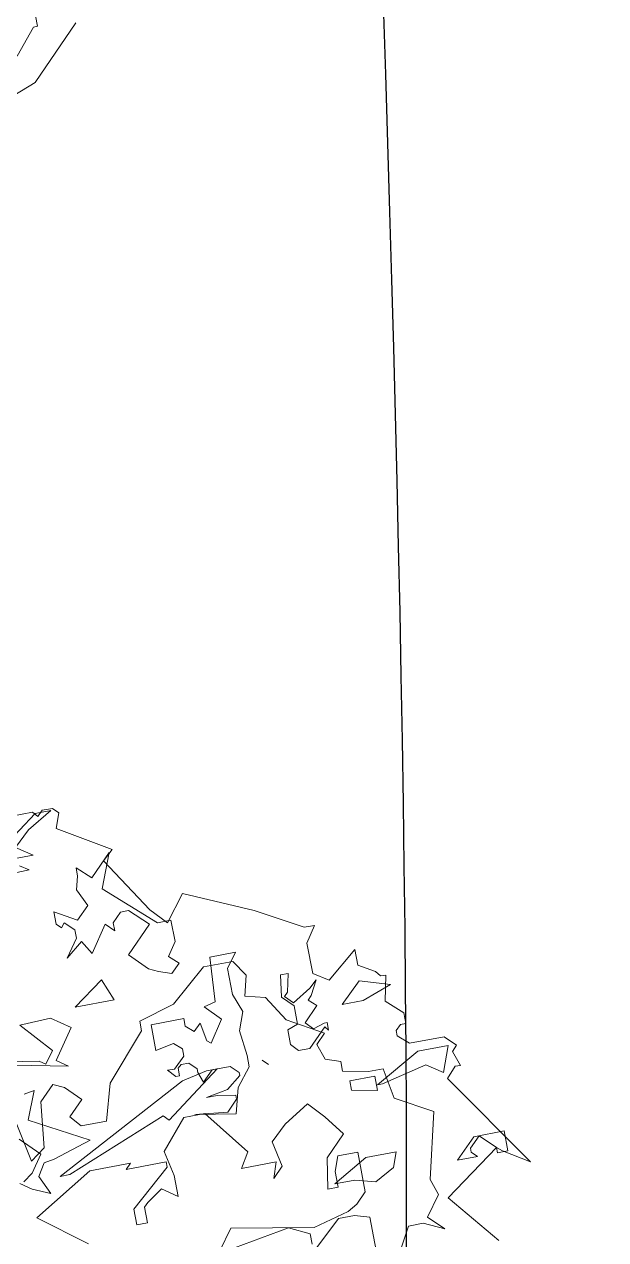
# Model space of a CAD drawing. Header units: millimetres. Extents: x 1418 to 1811, y 1796 to 1956.
# Drawn here: x 1519.949 to 1520.59, y 1818.077 to 1819.417 of the extents above; entities that cross this region are included whole.
import ezdxf

# ---------------------------------------------------------------- set-up
doc = ezdxf.new("R2010")
doc.units = ezdxf.units.MM
doc.layers.add('ARBRE', color=251, linetype='Continuous', lineweight=13)
doc.layers.add('VEGETAIS', color=3, linetype='Continuous')

# ---------------------------------------------------------------- blocks, each defined once
blk = doc.blocks.new('WMF26', base_point=(0, 0.0008))
at = {"color": 85}
for points in [[(3.7642, -12.0245), (3.6193, -12.0245), (3.5897, -11.9875), (3.5534, -12.0245), (3.481, -12.0245), (3.4448, -11.9875), (3.481, -11.8854), (3.1319, -11.6746), (3.2043, -11.6096), (2.9574, -11.2234), (2.8544, -11.1139), (2.7169, -11.2893), (2.2584, -11.0851), (1.9455, -10.9106), (1.873, -10.9106), (1.9455, -10.8019), (1.9455, -10.5903), (1.8434, -10.5245), (1.6326, -10.699), (1.6326, -10.5903), (1.5231, -10.5245), (1.4943, -10.4882), (1.4581, -10.4882), (1.4943, -10.3145), (1.3848, -10.2116), (1.3848, -10.1391), (1.4219, -10.1391), (1.4581, -10.1029), (1.4581, -10.0667), (1.3848, -10.0008), (1.1452, -10.0008), (1.072, -9.9284), (1.1082, -9.8921), (1.072, -9.7892), (1.1082, -9.7892), (1.1749, -9.7168), (0.7237, -9.0548), (0.8974, -9.1643), (0.9345, -9.1931), (1.3198, -8.9165), (1.0357, -8.5666)], [(2.6445, -1.2317), (2.9936, -0.8826), (3.2694, -0.7805), (4.492, -0.6718), (4.5653, -0.5689), (4.6377, -0.4965), (5.0527, -0.4314), (5.191, -0.2857), (5.8604, -0.2206), (6.2753, -0.1111), (6.5223, -0.0815), (7.3226, -0.1111), (7.3226, -0.1836), (7.3226, -0.1836)]]:
    blk.add_lwpolyline(points, dxfattribs=at)
at = {"color": 63}
for points in [[(2.9055, -1.3297), (2.9055, -1.2572), (2.9343, -1.2572), (3.0808, -1.0827)], [(4.1759, -10.2478), (4.0664, -9.688), (3.9651, -9.7604), (3.9289, -10.0733), (3.826, -10.1754), (3.7535, -10.1391), (3.6514, -10.037), (3.7535, -9.9358), (3.6885, -9.8625), (3.5139, -9.8625), (3.4415, -10.1103), (3.164, -10.4232), (3.164, -10.4882), (2.9162, -10.5607), (2.6692, -10.7723), (2.465, -10.7723), (2.3926, -10.6628), (2.4288, -10.5245), (2.2913, -10.4882), (2.1818, -10.3145), (1.9414, -10.1754), (2.0072, -10.1103), (1.971, -10.0008), (1.8689, -9.9646), (1.8689, -9.8996), (1.6944, -9.8625), (1.5931, -9.8625), (1.5561, -9.6517), (1.3091, -9.5134), (1.4178, -9.0622), (1.3815, -8.9527), (1.4836, -8.8144), (1.3815, -8.7132), (1.5198, -8.7782), (1.6219, -8.7782), (1.7965, -8.4653)], [(1.8689, -8.2908), (1.8689, -8.8869), (1.971, -8.9165), (2.0805, -8.9165), (2.465, -8.5666)], [(2.2913, -8.7782), (2.2913, -8.8506), (2.4288, -8.9165), (2.8149, -8.8506)], [(2.9162, -8.8506), (2.8149, -8.989), (2.2551, -8.8869), (2.0072, -8.9527), (1.9414, -8.989), (1.8689, -9.0622), (1.8689, -9.3381), (2.0072, -9.3381), (2.0443, -9.2368), (2.0443, -9.1281), (2.1167, -9.1281), (2.0805, -9.3381), (1.9414, -9.4772), (2.0443, -9.6155), (2.1456, -9.7242), (2.3201, -9.6155), (2.4288, -9.5134), (2.3926, -9.3381), (2.465, -9.2656), (2.4288, -9.3751), (2.6692, -9.3751), (2.6041, -9.4772), (2.8437, -9.7892), (2.9903, -9.7892), (3.164, -9.5859), (3.1278, -9.4113), (3.1278, -9.2656), (3.2299, -9.3381), (3.3385, -9.2656), (3.3674, -9.2368), (3.3674, -9.1281), (3.4415, -9.1281), (3.4415, -9.2368), (3.164, -9.4772), (3.164, -9.5134), (3.4415, -9.5134), (3.4044, -9.5496), (3.6885, -9.5496), (4.1026, -9.3018), (3.7897, -9.0622)], [(2.9541, -10.037), (2.7787, -10.0733), (2.7062, -10.0733), (3.0916, -9.7892), (3.1278, -9.8255), (3.826, -9.5496), (3.8926, -9.5496), (2.9541, -10.037), (2.9541, -10.037)], [(1.8327, -9.8255), (1.6582, -9.8255), (1.6582, -9.7242), (1.8327, -9.7604), (1.8327, -9.8255), (1.8327, -9.8255)], [(2.3563, -10.037), (2.3926, -10.0733), (2.3563, -10.037), (2.3563, -10.037)]]:
    blk.add_lwpolyline(points, dxfattribs=at)
at = {"color": 106}
for points in [[(0.9345, -9.1931), (1.0357, -9.2944), (1.1082, -9.222), (1.1082, -9.1931), (1.072, -9.1569), (1.2111, -9.1569), (1.072, -9.2944), (0.8612, -9.2944), (0.8612, -9.1569), (0.9345, -9.1569), (0.9345, -9.1931), (0.9345, -9.1931)], [(2.0624, -9.1528), (1.822, -9.2911), (1.6112, -9.2911), (1.6475, -9.1899), (1.7858, -9.1166), (1.9233, -9.1528), (2.0624, -9.1528), (2.0624, -9.1528)], [(3.6333, -10.5327), (3.7749, -10.331), (3.6992, -10.2775), (4.0672, -10.3548)], [(4.0318, -10.1457), (3.9602, -10.1589), (4.0375, -9.9679), (3.6465, -9.7547), (3.9124, -9.6723), (3.984, -9.66), (4.0359, -9.5768), (3.9766, -9.4459), (4.0968, -9.5002), (4.1726, -9.5538)], [(4.1438, -9.5587), (4.0779, -9.6065), (3.9956, -9.7242), (4.1207, -9.8502)], [(4.1092, -10.3845), (3.8893, -10.3483), (3.8474, -10.3186), (3.7873, -10.4026), (3.9725, -10.6142), (3.7593, -10.6216), (3.6333, -10.5327), (3.6333, -10.5327)], [(1.6162, -9.7629), (1.6524, -9.7629), (1.3395, -9.9382), (1.1279, -9.9382), (1.1938, -9.7629), (1.3033, -9.8353), (1.6162, -9.7629), (1.6162, -9.7629)], [(2.6881, -9.7678), (2.6149, -9.846), (2.6149, -9.8724), (2.74, -9.8946), (2.8141, -9.8946), (2.6618, -9.921), (2.5622, -9.9992), (2.5622, -10.0206), (2.6149, -10.0725), (2.74, -10.0725), (2.8141, -9.9992), (2.8404, -10.0725), (2.8404, -10.0988), (2.8874, -10.1465), (2.9409, -10.1465), (2.9672, -10.1251), (2.9672, -10.0725), (2.9928, -10.0725), (3.0405, -10.1251), (2.9928, -10.1251), (2.9137, -10.1984), (2.9137, -10.2511), (2.9672, -10.298), (3.0932, -10.2725), (3.0932, -10.4512), (2.866, -10.4512), (2.866, -10.3993), (2.8141, -10.3516), (2.7614, -10.3993), (2.74, -10.2725), (2.7145, -10.2511), (2.6149, -10.3993), (2.7145, -10.5039), (2.6354, -10.5245), (2.6149, -10.8299), (2.4354, -10.8299), (2.5095, -10.7303), (2.5095, -10.5508), (2.4617, -10.4248), (2.5095, -10.298), (2.4889, -10.1251), (2.4889, -10.0461), (2.5885, -9.921), (2.6354, -9.7464), (2.9137, -9.7942), (2.6881, -9.7678), (2.6881, -9.7678)], [(2.1843, -10.1441), (2.1843, -10.2437), (2.111, -10.27), (2.111, -10.3968), (2.1843, -10.4709), (2.1629, -10.6224), (2.111, -10.6224), (2.1373, -10.4965), (2.1629, -10.4709), (2.111, -10.4182), (1.9842, -10.4965), (1.9315, -10.5442), (1.9842, -10.4446), (2.0105, -10.4182), (1.9578, -10.3705), (2.0583, -10.27), (2.0105, -10.2182), (1.9315, -10.2437), (1.9109, -10.2437), (1.9109, -10.1918), (1.9315, -10.2182), (2.0583, -10.0922), (2.1373, -10.0922), (2.1843, -10.1441), (2.1843, -10.1441)], [(1.6425, -10.4833), (1.4383, -10.4182), (1.6425, -10.3458), (1.7882, -10.3458), (1.6425, -10.4833), (1.6425, -10.4833)], [(3.3698, -10.8143), (3.3081, -10.6652), (3.5806, -10.6652), (3.3698, -10.8143), (3.3698, -10.8143)], [(3.0389, -10.8291), (3.1566, -10.9468), (2.9771, -11.1255), (3.1006, -11.244), (3.1566, -11.244), (3.2183, -11.1823), (3.2183, -11.1255), (3.2735, -11.1823), (3.3978, -11.002), (3.4538, -11.095), (3.5707, -11.002), (3.4843, -11.1255), (3.4843, -11.1823), (3.546, -11.244), (3.5707, -11.2127), (3.602, -11.244), (3.602, -11.3297), (3.4538, -11.244), (3.3665, -11.3297), (3.4225, -11.4474), (3.3978, -11.5396), (3.3978, -11.5964), (3.3048, -11.5091), (3.1566, -11.6582), (3.2488, -11.4227), (2.9211, -11.1255), (2.8281, -11.1255), (2.8281, -10.9773), (2.8898, -10.8851), (2.8281, -10.8291), (2.8898, -10.7673), (2.9771, -10.7986), (3.0389, -10.8291), (3.0389, -10.8291)], [(3.714, -11.6417), (4.2187, -11.6285)], [(3.7757, -11.6804), (3.714, -11.6417), (3.714, -11.6417)], [(3.6045, -12.013), (3.4958, -12.013), (3.6695, -11.9109), (3.779, -11.8088), (3.6695, -11.7364), (3.9832, -11.7364), (3.6045, -12.013), (3.6045, -12.013)]]:
    blk.add_lwpolyline(points, dxfattribs=at)
blk = doc.blocks.new('T2_02')
at = {"xscale": 0.3499999999999943, "yscale": 0.3499999999999943, "zscale": 0.3499999999999943}
blk.add_blockref('WMF26', (-2.2399, 1.997), dxfattribs=at)

msp = doc.modelspace()

# ---------------------------------------------------------------- linework, layer by layer
at = {"layer": 'VEGETAIS'}
msp.add_open_spline([(1513.6644, 1822.2551), (1514.556, 1822.5626), (1517.3833, 1822.6326), (1520.806, 1812.0509), (1520.3642, 1819.6204), (1520.1385, 1823.4865)], degree=3, knots=[50.754473, 50.754473, 50.754473, 50.754473, 53.715468, 60.743626, 68.080886, 68.080886, 68.080886, 68.080886], dxfattribs=at)

# ---------------------------------------------------------------- block references
at = {"layer": 'ARBRE', "xscale": 0.4621142716754233, "yscale": 0.4621142716754233, "zscale": 0.4621142716754233, "rotation": 190.6551472559353}
for p in [(1519.275, 1820.0171), (1519.7049, 1817.4607)]:
    msp.add_blockref('T2_02', p, dxfattribs=at)

doc.saveas('drawing.dxf')
